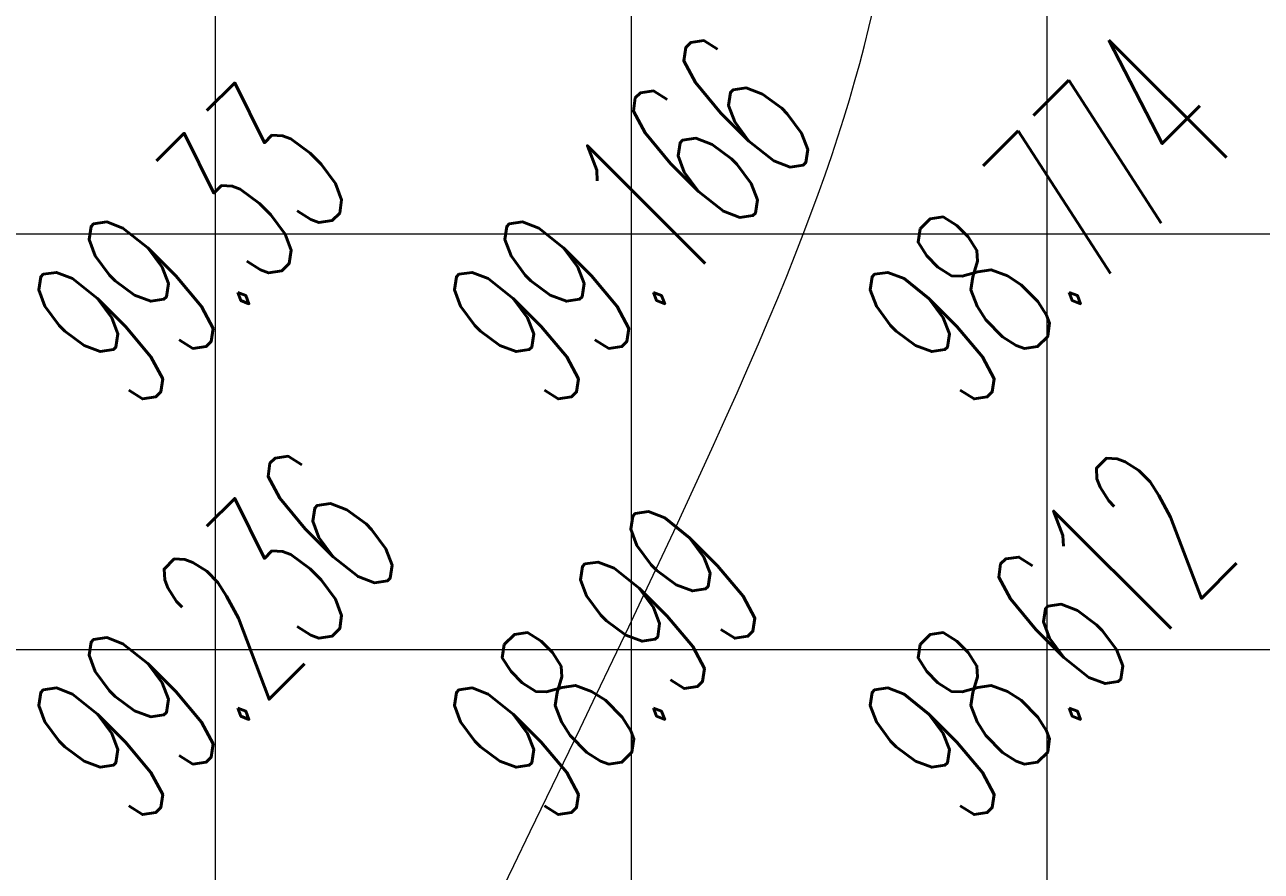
# Model space of a CAD drawing. Header units: millimetres. Extents: x 684983 to 685377, y 990360 to 990509.
# Drawn here: x 685039.1 to 685045.05, y 990428.97 to 990433.05 of the extents above; entities that cross this region are included whole.
import ezdxf

# ---------------------------------------------------------------- set-up
doc = ezdxf.new("R2010")
doc.units = ezdxf.units.MM
for name, color, linetype, lineweight in [('CON_1', 7, 'Continuous', 9), ('grid', 8, 'Continuous', 9), ('GRID LEVELS', 7, 'Continuous', 13)]:
    doc.layers.add(name, color=color, linetype=linetype, lineweight=lineweight)
doc.styles.get("Standard").update_dxf_attribs({"font": 'RomanS'})

msp = doc.modelspace()

# ---------------------------------------------------------------- linework, layer by layer
at = {"layer": 'CON_1', "color": 49, "linetype": 'Continuous', "elevation": 99, "flags": 128}
msp.add_lwpolyline([(685041.3706, 990428.8379), (685041.4492, 990428.9996), (685041.5287, 990429.1634), (685041.6087, 990429.3286), (685041.6888, 990429.4944), (685041.7686, 990429.66), (685041.8477, 990429.8246), (685041.9257, 990429.9876), (685042.0022, 990430.1481), (685042.0768, 990430.3054), (685042.1492, 990430.4587), (685042.2189, 990430.6073), (685042.2856, 990430.7506), (685042.3493, 990430.8887), (685042.4101, 990431.0218), (685042.4681, 990431.1502), (685042.5234, 990431.2741), (685042.5761, 990431.3938), (685042.6263, 990431.5095), (685042.674, 990431.6216), (685042.7194, 990431.7302), (685042.7625, 990431.8356), (685042.8035, 990431.9382), (685042.8423, 990432.038), (685042.8792, 990432.1354), (685042.9142, 990432.2307), (685042.9474, 990432.3241), (685042.9788, 990432.4158), (685043.0087, 990432.5062), (685043.037, 990432.5954), (685043.0638, 990432.6837), (685043.0893, 990432.7714), (685043.1135, 990432.8587), (685043.1365, 990432.9455), (685043.1583, 990433.0318), (685043.179, 990433.1175)], dxfattribs=at)
at = {"layer": 'grid'}
for p, q in [((685040.0136, 990509.1548), (685040.0136, 990370.8996)), ((685042.0136, 990509.1548), (685042.0136, 990370.8996)), ((685044.0136, 990509.1548), (685044.0136, 990370.8996)), ((685085.1957, 990432.0381), (684982.7636, 990432.0381)), ((685085.1957, 990430.0381), (684982.7636, 990430.0381))]:
    msp.add_line(p, q, dxfattribs=at)

# ---------------------------------------------------------------- texts
at = {"layer": 'GRID LEVELS', "width": 0.5}
for s, p in [('99.166', (685041.63, 990431.1578, 99.1659)), ('98.774', (685043.63, 990431.1578, 98.7738)), ('99.33', (685039.63, 990431.1578, 99.3302)), ('99.236', (685039.63, 990429.1578, 99.2355)), ('98.612', (685043.63, 990429.1578, 98.6125)), ('98.99', (685041.63, 990429.1578, 98.9896))]:
    msp.add_text(s, height=0.8, rotation=45, dxfattribs=at).set_placement(p)

doc.saveas('drawing.dxf')
